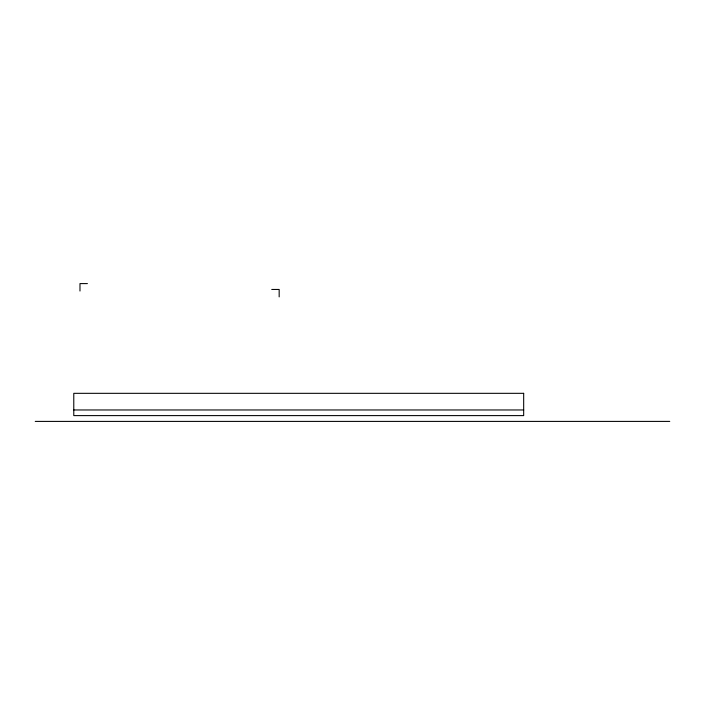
<?xml version="1.0" encoding="UTF-8"?>
<svg xmlns="http://www.w3.org/2000/svg" width="705" height="705" viewBox="0 0 705 705"><rect width="100%" height="100%" fill="white"/><g stroke="black" fill="none" stroke-linecap="round" stroke-linejoin="round"><path stroke-width="1.06" d="M87.411 283.595L79.982 283.595L79.982 291.024M271.742 289.455L279.171 289.455L279.171 296.884M73.778 409.966L523.674 409.966M35.25 421.405L669.75 421.405M523.674 393.328L73.778 393.328L73.778 415.606L523.674 415.606L523.674 393.328"/></g></svg>
